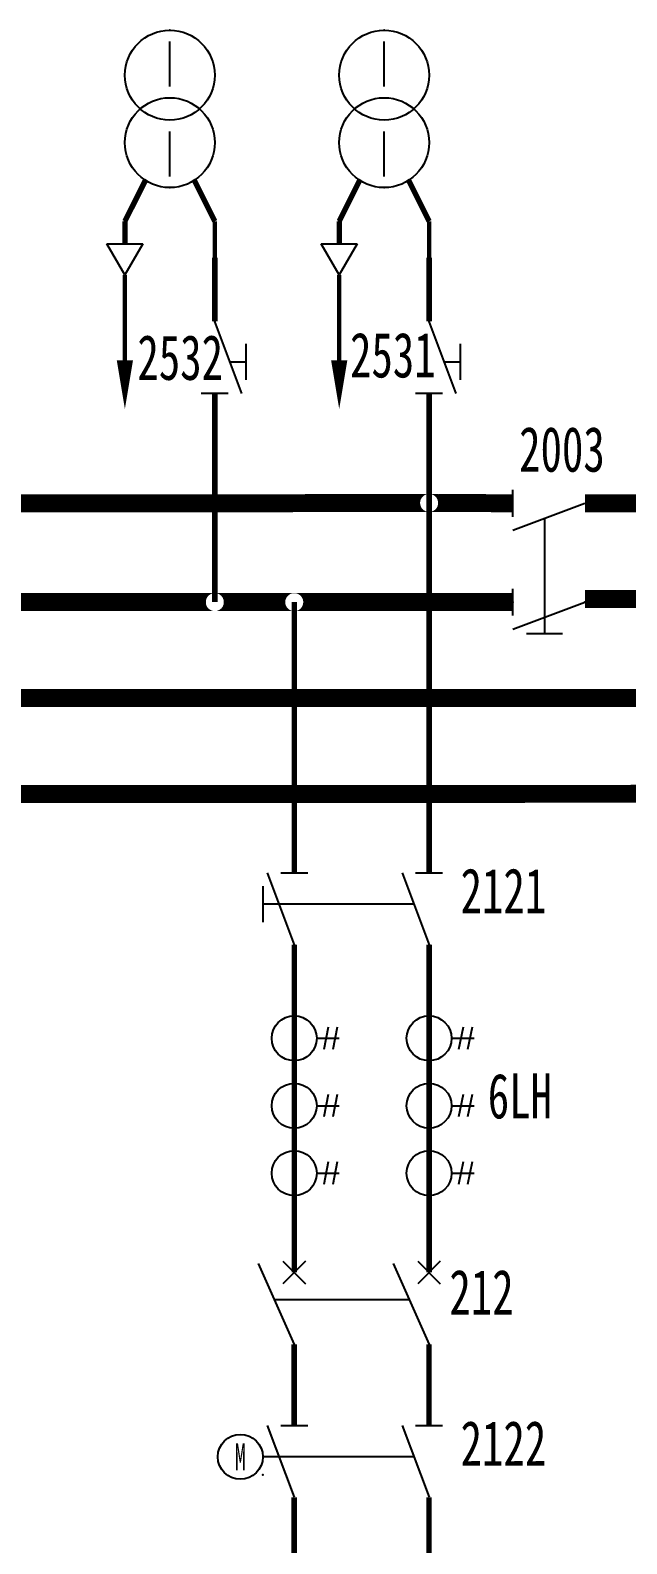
# Model space of a CAD drawing. Header units: millimetres. Extents: x 10667 to 23854, y -3427 to -2899.
# Drawn here: x 11768.4 to 11834.8, y -3257.1 to -3088.7 of the extents above; entities that cross this region are included whole.
import ezdxf
from ezdxf.enums import TextEntityAlignment as Align

# ---------------------------------------------------------------- set-up
doc = ezdxf.new("R2010")
doc.units = ezdxf.units.MM
doc.header["$LTSCALE"] = 10
doc.linetypes.add('DASHED', pattern=[11, 5, 0.5, 5, 0.5])
for name, color, linetype in [('BLOCK', 3, 'Continuous'), ('LINE', 7, 'Continuous'), ('PLINE', 1, 'Continuous'), ('TEXT', 2, 'Continuous'), ('设    备', 3, 'Continuous'), ('设备编号', 2, 'Continuous'), ('连 接 线', 1, 'Continuous')]:
    doc.layers.add(name, color=color, linetype=linetype)
doc.styles.add('HZ', font='SimSun.ttf', dxfattribs={"width": 0.7})

# ---------------------------------------------------------------- blocks, each defined once
blk = doc.blocks.new('$JT')
at = {"color": 3}
blk.add_lwpolyline([(0, 0, 1.8, 0, 0), (0, 5.41, 0, 0, 0)], format="xyseb", dxfattribs=at)
blk = doc.blocks.new('$SGK1')
at = {"layer": 'BLOCK'}
for p, q in [((-3, 0), (0, -8)), ((-1.5, 0), (1.5, 0))]:
    blk.add_line(p, q, dxfattribs=at)
at = {"layer": 'TEXT', "color": 3}
for p, q in [((-3.5, -1.5), (-3.5, -5.5)), ((-1.6875, -3.5), (-3.5, -3.5))]:
    blk.add_line(p, q, dxfattribs=at)
blk = doc.blocks.new('$LH')
at = {"color": 3}
for p, q in [((3.79, 1.25), (3.29, -1.25)), ((4.79, 1.25), (4.29, -1.25)), ((2.5, 0), (5, 0))]:
    blk.add_line(p, q, dxfattribs=at)
blk.add_circle((0, 0), 2.5, dxfattribs=at)

msp = doc.modelspace()

# ---------------------------------------------------------------- linework, layer by layer
at = {"color": 3}
msp.add_line((11825.61, -3143.03), (11825.61, -3154.03), dxfattribs=at)
at = {"layer": 'BLOCK'}
for p, q in [((11822.11, -3142.84), (11822.11, -3139.84)), ((11822.11, -3144.34), (11830.11, -3141.34)), ((11822.11, -3153.84), (11822.11, -3150.84)), ((11822.11, -3155.34), (11830.11, -3152.34))]:
    msp.add_line(p, q, dxfattribs=at)
for p in [(11822.11, -3152.34), (11830.11, -3152.34)]:
    msp.add_point(p, dxfattribs=at)
at = {"layer": 'PLINE', "const_width": 0.6}
for points in [[(11797.78, -3234.89), (11797.78, -3243.9)], [(11812.78, -3234.89), (11812.78, -3243.9)], [(11797.78, -3251.89), (11797.78, -3271.21)], [(11812.78, -3251.89), (11812.78, -3271.21)]]:
    msp.add_lwpolyline(points, dxfattribs=at)
at = {"layer": 'TEXT', "color": 3}
for p, q in [((11825.61, -3154.03), (11825.61, -3155.84)), ((11823.61, -3155.84), (11827.61, -3155.84)), ((11794.29, -3183.94), (11794.29, -3187.94)), ((11796.1, -3185.94), (11794.29, -3185.94))]:
    msp.add_line(p, q, dxfattribs=at)
at = {"layer": '设    备', "color": 3}
for p, q in [((11783.95, -3094.98), (11783.95, -3089.98)), ((11807.79, -3094.98), (11807.79, -3089.98)), ((11783.95, -3104.98), (11783.95, -3099.98)), ((11807.79, -3104.98), (11807.79, -3099.98)), ((11811.1, -3185.94), (11796.1, -3185.94)), ((11811.1, -3247.4), (11794.29, -3247.4))]:
    msp.add_line(p, q, dxfattribs=at)
at = {"layer": '设    备'}
for p, q in [((11794.79, -3182.44), (11797.79, -3190.44)), ((11796.29, -3182.44), (11799.29, -3182.44)), ((11809.79, -3182.44), (11812.79, -3190.44)), ((11811.29, -3182.44), (11814.29, -3182.44)), ((11793.78, -3225.89), (11797.78, -3234.89)), ((11799.03, -3225.64), (11796.53, -3228.14)), ((11796.53, -3225.64), (11799.03, -3228.14)), ((11808.78, -3225.89), (11812.78, -3234.89)), ((11811.53, -3225.64), (11814.03, -3228.14)), ((11814.03, -3225.64), (11811.53, -3228.14)), ((11795.56, -3229.89), (11810.56, -3229.89)), ((11794.79, -3243.9), (11797.79, -3251.9)), ((11796.29, -3243.9), (11799.29, -3243.9)), ((11809.79, -3243.9), (11812.79, -3251.9)), ((11811.29, -3243.9), (11814.29, -3243.9))]:
    msp.add_line(p, q, dxfattribs=at)
at = {"layer": '设    备', "const_width": 0.6}
for points in [[(11797.79, -3190.44), (11797.79, -3191.94)], [(11812.79, -3190.44), (11812.79, -3191.94)]]:
    msp.add_lwpolyline(points, dxfattribs=at)
at = {"layer": '设    备', "color": 3}
for centre in [(11783.95, -3093.73), (11807.79, -3093.73), (11783.95, -3101.23), (11807.79, -3101.23)]:
    msp.add_circle(centre, 5, dxfattribs=at)
at = {"layer": '设    备'}
msp.add_circle((11791.79, -3247.4), 2.5, dxfattribs=at)
at = {"layer": '设    备', "color": 3}
for p in [(11783.95, -3088.73), (11807.79, -3088.73), (11783.95, -3106.23), (11807.79, -3106.23)]:
    msp.add_point(p, dxfattribs=at)
at = {"layer": '设    备'}
for p in [(11788.95, -3121.12), (11812.79, -3121.12), (11788.95, -3129.12), (11812.79, -3129.12), (11797.79, -3182.44), (11812.79, -3182.44), (11797.79, -3190.44), (11812.79, -3190.44), (11797.78, -3226.89), (11812.78, -3226.89), (11797.79, -3243.9), (11812.79, -3243.9)]:
    msp.add_point(p, dxfattribs=at)
at = {"layer": '设    备', "color": 4}
msp.add_point((11794.29, -3249.39), dxfattribs=at)
at = {"layer": '连 接 线', "color": 3}
for p, q in [((11778.95, -3115.95), (11776.95, -3112.48)), ((11776.95, -3112.48), (11780.95, -3112.48)), ((11780.95, -3112.48), (11778.95, -3115.95)), ((11802.79, -3115.95), (11800.79, -3112.48)), ((11800.79, -3112.48), (11804.79, -3112.48)), ((11804.79, -3112.48), (11802.79, -3115.95))]:
    msp.add_line(p, q, dxfattribs=at)
for points, const_width in [([(11778.95, -3109.98), (11781.23, -3105.43)], 0.6), ([(11788.95, -3109.98), (11786.67, -3105.43)], 0.6), ([(11802.79, -3109.98), (11805.06, -3105.43)], 0.6), ([(11812.79, -3109.98), (11810.51, -3105.43)], 0.6), ([(11788.95, -3114.04), (11788.95, -3109.98)], 0.5), ([(11812.79, -3114.04), (11812.79, -3109.98)], 0.5)]:
    msp.add_lwpolyline(points, dxfattribs=dict(at, const_width=const_width))
at = {"layer": '连 接 线'}
for points, const_width in [([(11778.95, -3109.98), (11778.95, -3112.48)], 0.6), ([(11802.79, -3109.98), (11802.79, -3112.48)], 0.6), ([(11788.95, -3114.04), (11788.95, -3121.12)], 0.6), ([(11812.79, -3114.04), (11812.79, -3121.12)], 0.6), ([(11788.95, -3129.12), (11788.95, -3152.34)], 0.6), ([(11812.79, -3129.12), (11812.79, -3173.66)], 0.6), ([(11741.14, -3141.34), (11791.74, -3141.34)], 2), ([(11791.74, -3141.34), (11811.79, -3141.31)], 2), ([(11813.79, -3141.31), (11822.11, -3141.34)], 2), ([(11854.01, -3141.34), (11830.11, -3141.34)], 2), ([(11854.91, -3152), (11830.11, -3152)], 2), ([(11763.89, -3152.34), (11787.96, -3152.34)], 2), ([(11789.95, -3152.34), (11796.79, -3152.34)], 2), ([(11797.79, -3152.34), (11797.79, -3182.44)], 0.6), ([(11798.79, -3152.34), (11801.38, -3152.34)], 2), ([(11801.14, -3152.34), (11822.11, -3152.34)], 2), ([(11787.95, -3162.99), (11765.89, -3162.99)], 2), ([(11822.11, -3162.99), (11787.95, -3162.99)], 2), ([(11868.79, -3162.99), (11822.11, -3162.99)], 2), ([(11812.79, -3173.66), (11743.14, -3173.67)], 2), ([(11822.11, -3173.66), (11812.79, -3173.66)], 2), ([(11880.84, -3173.65), (11822.11, -3173.66)], 2), ([(11812.79, -3173.66), (11812.79, -3182.44)], 0.6), ([(11797.79, -3191.94), (11797.79, -3226.89)], 0.6), ([(11812.79, -3191.94), (11812.79, -3226.89)], 0.6)]:
    msp.add_lwpolyline(points, dxfattribs=dict(at, const_width=const_width))
at = {"layer": '连 接 线', "color": 6, "linetype": 'DASHED', "ltscale": 0.5, "const_width": 0.5}
for points in [[(11778.95, -3115.95), (11778.95, -3125.95)], [(11802.79, -3115.95), (11802.79, -3125.95)]]:
    msp.add_lwpolyline(points, dxfattribs=at)
at = {"layer": '连 接 线', "color": 3}
for p in [(11778.95, -3109.98), (11802.79, -3109.98)]:
    msp.add_point(p, dxfattribs=at)
at = {"layer": '连 接 线'}
for points in [[(11811.79, -3140.31), (11812.87, -3140.31), (11811.79, -3140.32), (11812.96, -3140.32)], [(11811.79, -3140.31), (11812.79, -3140.31), (11811.79, -3140.31), (11812.87, -3140.31)], [(11811.79, -3140.31), (11812.7, -3140.31), (11811.79, -3140.31), (11812.79, -3140.31)], [(11811.79, -3140.32), (11812.61, -3140.32), (11811.79, -3140.31), (11812.7, -3140.31)], [(11811.79, -3140.34), (11812.53, -3140.34), (11811.79, -3140.32), (11812.61, -3140.32)], [(11811.79, -3140.37), (11812.44, -3140.37), (11811.79, -3140.34), (11812.53, -3140.34)], [(11811.79, -3140.4), (11812.36, -3140.4), (11811.79, -3140.37), (11812.44, -3140.37)], [(11811.79, -3140.44), (11812.29, -3140.44), (11811.79, -3140.4), (11812.36, -3140.4)], [(11811.79, -3140.49), (11812.21, -3140.49), (11811.79, -3140.44), (11812.29, -3140.44)], [(11811.79, -3140.54), (11812.14, -3140.54), (11811.79, -3140.49), (11812.21, -3140.49)], [(11811.79, -3140.6), (11812.08, -3140.6), (11811.79, -3140.54), (11812.14, -3140.54)], [(11811.79, -3140.66), (11812.02, -3140.66), (11811.79, -3140.6), (11812.08, -3140.6)], [(11811.79, -3140.73), (11811.97, -3140.73), (11811.79, -3140.66), (11812.02, -3140.66)], [(11811.79, -3140.81), (11811.92, -3140.81), (11811.79, -3140.73), (11811.97, -3140.73)], [(11811.79, -3140.88), (11811.88, -3140.88), (11811.79, -3140.81), (11811.92, -3140.81)], [(11811.79, -3140.96), (11811.85, -3140.96), (11811.79, -3140.88), (11811.88, -3140.88)], [(11811.79, -3141.05), (11811.82, -3141.05), (11811.79, -3140.96), (11811.85, -3140.96)], [(11811.79, -3141.13), (11811.8, -3141.13), (11811.79, -3141.05), (11811.82, -3141.05)], [(11812.87, -3140.31), (11813.79, -3140.31), (11812.79, -3140.31), (11813.79, -3140.31)], [(11812.96, -3140.32), (11813.79, -3140.32), (11812.87, -3140.31), (11813.79, -3140.31)], [(11813.05, -3140.34), (11813.79, -3140.34), (11812.96, -3140.32), (11813.79, -3140.32)], [(11813.13, -3140.37), (11813.79, -3140.37), (11813.05, -3140.34), (11813.79, -3140.34)], [(11813.21, -3140.4), (11813.79, -3140.4), (11813.13, -3140.37), (11813.79, -3140.37)], [(11813.29, -3140.44), (11813.79, -3140.44), (11813.21, -3140.4), (11813.79, -3140.4)], [(11813.36, -3140.49), (11813.79, -3140.49), (11813.29, -3140.44), (11813.79, -3140.44)], [(11813.43, -3140.54), (11813.79, -3140.54), (11813.36, -3140.49), (11813.79, -3140.49)], [(11813.49, -3140.6), (11813.79, -3140.6), (11813.43, -3140.54), (11813.79, -3140.54)], [(11813.55, -3140.66), (11813.79, -3140.66), (11813.49, -3140.6), (11813.79, -3140.6)], [(11813.61, -3140.73), (11813.79, -3140.73), (11813.55, -3140.66), (11813.79, -3140.66)], [(11813.65, -3140.81), (11813.79, -3140.81), (11813.61, -3140.73), (11813.79, -3140.73)], [(11813.69, -3140.88), (11813.79, -3140.88), (11813.65, -3140.81), (11813.79, -3140.81)], [(11813.73, -3140.96), (11813.79, -3140.96), (11813.69, -3140.88), (11813.79, -3140.88)], [(11813.75, -3141.05), (11813.79, -3141.05), (11813.73, -3140.96), (11813.79, -3140.96)], [(11813.77, -3141.13), (11813.79, -3141.13), (11813.75, -3141.05), (11813.79, -3141.05)], [(11811.79, -3141.22), (11811.79, -3141.22), (11811.79, -3141.13), (11811.8, -3141.13)], [(11811.79, -3141.39), (11811.79, -3141.39), (11811.79, -3141.48), (11811.8, -3141.48)], [(11811.79, -3141.48), (11811.8, -3141.48), (11811.79, -3141.56), (11811.82, -3141.56)], [(11811.79, -3141.56), (11811.82, -3141.56), (11811.79, -3141.65), (11811.85, -3141.65)], [(11811.79, -3141.65), (11811.85, -3141.65), (11811.79, -3141.73), (11811.88, -3141.73)], [(11811.79, -3141.73), (11811.88, -3141.73), (11811.79, -3141.81), (11811.92, -3141.81)], [(11811.79, -3141.81), (11811.92, -3141.81), (11811.79, -3141.88), (11811.97, -3141.88)], [(11811.79, -3141.88), (11811.97, -3141.88), (11811.79, -3141.95), (11812.02, -3141.95)], [(11811.79, -3141.95), (11812.02, -3141.95), (11811.79, -3142.01), (11812.08, -3142.01)], [(11811.79, -3142.01), (11812.08, -3142.01), (11811.79, -3142.07), (11812.14, -3142.07)], [(11811.79, -3142.07), (11812.14, -3142.07), (11811.79, -3142.13), (11812.21, -3142.13)], [(11811.79, -3142.13), (11812.21, -3142.13), (11811.79, -3142.17), (11812.29, -3142.17)], [(11811.79, -3142.17), (11812.29, -3142.17), (11811.79, -3142.21), (11812.36, -3142.21)], [(11811.79, -3142.21), (11812.36, -3142.21), (11811.79, -3142.25), (11812.44, -3142.25)], [(11811.79, -3142.25), (11812.44, -3142.25), (11811.79, -3142.27), (11812.53, -3142.27)], [(11811.79, -3142.27), (11812.53, -3142.27), (11811.79, -3142.29), (11812.61, -3142.29)], [(11811.79, -3142.29), (11812.61, -3142.29), (11811.79, -3142.3), (11812.7, -3142.3)], [(11811.79, -3142.3), (11812.7, -3142.3), (11811.79, -3142.31), (11812.79, -3142.31)], [(11812.79, -3142.31), (11813.79, -3142.31), (11812.87, -3142.3), (11813.79, -3142.3)], [(11812.87, -3142.3), (11813.79, -3142.3), (11812.96, -3142.29), (11813.79, -3142.29)], [(11812.96, -3142.29), (11813.79, -3142.29), (11813.05, -3142.27), (11813.79, -3142.27)], [(11813.05, -3142.27), (11813.79, -3142.27), (11813.13, -3142.25), (11813.79, -3142.25)], [(11813.13, -3142.25), (11813.79, -3142.25), (11813.21, -3142.21), (11813.79, -3142.21)], [(11813.21, -3142.21), (11813.79, -3142.21), (11813.29, -3142.17), (11813.79, -3142.17)], [(11813.29, -3142.17), (11813.79, -3142.17), (11813.36, -3142.13), (11813.79, -3142.13)], [(11813.36, -3142.13), (11813.79, -3142.13), (11813.43, -3142.07), (11813.79, -3142.07)], [(11813.43, -3142.07), (11813.79, -3142.07), (11813.49, -3142.01), (11813.79, -3142.01)], [(11813.49, -3142.01), (11813.79, -3142.01), (11813.55, -3141.95), (11813.79, -3141.95)], [(11813.55, -3141.95), (11813.79, -3141.95), (11813.61, -3141.88), (11813.79, -3141.88)], [(11813.61, -3141.88), (11813.79, -3141.88), (11813.65, -3141.81), (11813.79, -3141.81)], [(11813.65, -3141.81), (11813.79, -3141.81), (11813.69, -3141.73), (11813.79, -3141.73)], [(11813.69, -3141.73), (11813.79, -3141.73), (11813.73, -3141.65), (11813.79, -3141.65)], [(11813.73, -3141.65), (11813.79, -3141.65), (11813.75, -3141.56), (11813.79, -3141.56)], [(11813.75, -3141.56), (11813.79, -3141.56), (11813.77, -3141.48), (11813.79, -3141.48)], [(11813.78, -3141.22), (11813.79, -3141.22), (11813.77, -3141.13), (11813.79, -3141.13)], [(11813.77, -3141.48), (11813.79, -3141.48), (11813.78, -3141.39), (11813.79, -3141.39)], [(11813.79, -3141.31), (11813.79, -3141.31), (11813.78, -3141.22), (11813.79, -3141.22)], [(11813.78, -3141.39), (11813.79, -3141.39), (11813.79, -3141.31)], [(11787.95, -3151.34), (11789.04, -3151.34), (11787.95, -3151.35), (11789.12, -3151.35)], [(11787.95, -3151.34), (11788.95, -3151.34), (11787.95, -3151.34), (11789.04, -3151.34)], [(11787.95, -3151.34), (11788.86, -3151.34), (11787.95, -3151.34), (11788.95, -3151.34)], [(11787.95, -3151.35), (11788.78, -3151.35), (11787.95, -3151.34), (11788.86, -3151.34)], [(11787.95, -3151.37), (11788.69, -3151.37), (11787.95, -3151.35), (11788.78, -3151.35)], [(11787.95, -3151.4), (11788.61, -3151.4), (11787.95, -3151.37), (11788.69, -3151.37)], [(11787.95, -3151.43), (11788.53, -3151.43), (11787.95, -3151.4), (11788.61, -3151.4)], [(11787.95, -3151.47), (11788.45, -3151.47), (11787.95, -3151.43), (11788.53, -3151.43)], [(11787.95, -3151.52), (11788.38, -3151.52), (11787.95, -3151.47), (11788.45, -3151.47)], [(11787.95, -3151.57), (11788.31, -3151.57), (11787.95, -3151.52), (11788.38, -3151.52)], [(11787.95, -3151.63), (11788.24, -3151.63), (11787.95, -3151.57), (11788.31, -3151.57)], [(11787.95, -3151.7), (11788.18, -3151.7), (11787.95, -3151.63), (11788.24, -3151.63)], [(11787.95, -3151.77), (11788.13, -3151.77), (11787.95, -3151.7), (11788.18, -3151.7)], [(11787.95, -3151.84), (11788.08, -3151.84), (11787.95, -3151.77), (11788.13, -3151.77)], [(11787.95, -3151.92), (11788.04, -3151.92), (11787.95, -3151.84), (11788.08, -3151.84)], [(11787.95, -3152), (11788.01, -3152), (11787.95, -3151.92), (11788.04, -3151.92)], [(11787.95, -3152.08), (11787.98, -3152.08), (11787.95, -3152), (11788.01, -3152)], [(11787.95, -3152.16), (11787.97, -3152.16), (11787.95, -3152.08), (11787.98, -3152.08)], [(11787.95, -3152.25), (11787.95, -3152.25), (11787.95, -3152.16), (11787.97, -3152.16)], [(11787.95, -3152.43), (11787.95, -3152.43), (11787.95, -3152.51), (11787.97, -3152.51)], [(11787.95, -3152.51), (11787.97, -3152.51), (11787.95, -3152.6), (11787.98, -3152.6)], [(11787.95, -3152.6), (11787.98, -3152.6), (11787.95, -3152.68), (11788.01, -3152.68)], [(11787.95, -3152.68), (11788.01, -3152.68), (11787.95, -3152.76), (11788.04, -3152.76)], [(11787.95, -3152.76), (11788.04, -3152.76), (11787.95, -3152.84), (11788.08, -3152.84)], [(11789.04, -3151.34), (11789.95, -3151.34), (11788.95, -3151.34), (11789.95, -3151.34)], [(11789.12, -3151.35), (11789.95, -3151.35), (11789.04, -3151.34), (11789.95, -3151.34)], [(11789.21, -3151.37), (11789.95, -3151.37), (11789.12, -3151.35), (11789.95, -3151.35)], [(11789.29, -3151.4), (11789.95, -3151.4), (11789.21, -3151.37), (11789.95, -3151.37)], [(11789.37, -3151.43), (11789.95, -3151.43), (11789.29, -3151.4), (11789.95, -3151.4)], [(11789.45, -3151.47), (11789.95, -3151.47), (11789.37, -3151.43), (11789.95, -3151.43)], [(11789.52, -3151.52), (11789.95, -3151.52), (11789.45, -3151.47), (11789.95, -3151.47)], [(11789.59, -3151.57), (11789.95, -3151.57), (11789.52, -3151.52), (11789.95, -3151.52)], [(11789.66, -3151.63), (11789.95, -3151.63), (11789.59, -3151.57), (11789.95, -3151.57)], [(11789.72, -3151.7), (11789.95, -3151.7), (11789.66, -3151.63), (11789.95, -3151.63)], [(11789.77, -3151.77), (11789.95, -3151.77), (11789.72, -3151.7), (11789.95, -3151.7)], [(11789.82, -3151.84), (11789.95, -3151.84), (11789.77, -3151.77), (11789.95, -3151.77)], [(11789.86, -3151.92), (11789.95, -3151.92), (11789.82, -3151.84), (11789.95, -3151.84)], [(11789.82, -3152.84), (11789.95, -3152.84), (11789.86, -3152.76), (11789.95, -3152.76)], [(11789.89, -3152), (11789.95, -3152), (11789.86, -3151.92), (11789.95, -3151.92)], [(11789.86, -3152.76), (11789.95, -3152.76), (11789.89, -3152.68), (11789.95, -3152.68)], [(11789.92, -3152.08), (11789.95, -3152.08), (11789.89, -3152), (11789.95, -3152)], [(11789.89, -3152.68), (11789.95, -3152.68), (11789.92, -3152.6), (11789.95, -3152.6)], [(11789.94, -3152.16), (11789.95, -3152.16), (11789.92, -3152.08), (11789.95, -3152.08)], [(11789.92, -3152.6), (11789.95, -3152.6), (11789.94, -3152.51), (11789.95, -3152.51)], [(11789.95, -3152.25), (11789.95, -3152.25), (11789.94, -3152.16), (11789.95, -3152.16)], [(11789.95, -3152.43), (11789.95, -3152.43), (11789.95, -3152.34)], [(11796.79, -3151.34), (11797.87, -3151.34), (11796.79, -3151.35), (11797.96, -3151.35)], [(11796.79, -3151.34), (11797.79, -3151.34), (11796.79, -3151.34), (11797.87, -3151.34)], [(11796.79, -3151.34), (11797.7, -3151.34), (11796.79, -3151.34), (11797.79, -3151.34)], [(11796.79, -3151.35), (11797.61, -3151.35), (11796.79, -3151.34), (11797.7, -3151.34)], [(11796.79, -3151.37), (11797.53, -3151.37), (11796.79, -3151.35), (11797.61, -3151.35)], [(11796.79, -3151.4), (11797.44, -3151.4), (11796.79, -3151.37), (11797.53, -3151.37)], [(11796.79, -3151.43), (11797.36, -3151.43), (11796.79, -3151.4), (11797.44, -3151.4)], [(11796.79, -3151.47), (11797.29, -3151.47), (11796.79, -3151.43), (11797.36, -3151.43)], [(11796.79, -3151.52), (11797.21, -3151.52), (11796.79, -3151.47), (11797.29, -3151.47)], [(11796.79, -3151.57), (11797.14, -3151.57), (11796.79, -3151.52), (11797.21, -3151.52)], [(11796.79, -3151.63), (11797.08, -3151.63), (11796.79, -3151.57), (11797.14, -3151.57)], [(11796.79, -3151.7), (11797.02, -3151.7), (11796.79, -3151.63), (11797.08, -3151.63)], [(11796.79, -3151.77), (11796.97, -3151.77), (11796.79, -3151.7), (11797.02, -3151.7)], [(11796.79, -3151.84), (11796.92, -3151.84), (11796.79, -3151.77), (11796.97, -3151.77)], [(11796.79, -3151.92), (11796.88, -3151.92), (11796.79, -3151.84), (11796.92, -3151.84)], [(11796.79, -3152), (11796.85, -3152), (11796.79, -3151.92), (11796.88, -3151.92)], [(11796.79, -3152.08), (11796.82, -3152.08), (11796.79, -3152), (11796.85, -3152)], [(11796.79, -3152.16), (11796.8, -3152.16), (11796.79, -3152.08), (11796.82, -3152.08)], [(11796.79, -3152.25), (11796.79, -3152.25), (11796.79, -3152.16), (11796.8, -3152.16)], [(11796.79, -3152.43), (11796.79, -3152.43), (11796.79, -3152.51), (11796.8, -3152.51)], [(11796.79, -3152.51), (11796.8, -3152.51), (11796.79, -3152.6), (11796.82, -3152.6)], [(11796.79, -3152.6), (11796.82, -3152.6), (11796.79, -3152.68), (11796.85, -3152.68)], [(11796.79, -3152.68), (11796.85, -3152.68), (11796.79, -3152.76), (11796.88, -3152.76)], [(11796.79, -3152.76), (11796.88, -3152.76), (11796.79, -3152.84), (11796.92, -3152.84)], [(11797.87, -3151.34), (11798.79, -3151.34), (11797.79, -3151.34), (11798.79, -3151.34)], [(11797.96, -3151.35), (11798.79, -3151.35), (11797.87, -3151.34), (11798.79, -3151.34)], [(11798.05, -3151.37), (11798.79, -3151.37), (11797.96, -3151.35), (11798.79, -3151.35)], [(11798.13, -3151.4), (11798.79, -3151.4), (11798.05, -3151.37), (11798.79, -3151.37)], [(11798.21, -3151.43), (11798.79, -3151.43), (11798.13, -3151.4), (11798.79, -3151.4)], [(11798.29, -3151.47), (11798.79, -3151.47), (11798.21, -3151.43), (11798.79, -3151.43)], [(11798.36, -3151.52), (11798.79, -3151.52), (11798.29, -3151.47), (11798.79, -3151.47)], [(11798.43, -3151.57), (11798.79, -3151.57), (11798.36, -3151.52), (11798.79, -3151.52)], [(11798.49, -3151.63), (11798.79, -3151.63), (11798.43, -3151.57), (11798.79, -3151.57)], [(11798.55, -3151.7), (11798.79, -3151.7), (11798.49, -3151.63), (11798.79, -3151.63)], [(11798.61, -3151.77), (11798.79, -3151.77), (11798.55, -3151.7), (11798.79, -3151.7)], [(11798.65, -3151.84), (11798.79, -3151.84), (11798.61, -3151.77), (11798.79, -3151.77)], [(11798.69, -3151.92), (11798.79, -3151.92), (11798.65, -3151.84), (11798.79, -3151.84)], [(11798.65, -3152.84), (11798.79, -3152.84), (11798.69, -3152.76), (11798.79, -3152.76)], [(11798.73, -3152), (11798.79, -3152), (11798.69, -3151.92), (11798.79, -3151.92)], [(11798.69, -3152.76), (11798.79, -3152.76), (11798.73, -3152.68), (11798.79, -3152.68)], [(11798.75, -3152.08), (11798.79, -3152.08), (11798.73, -3152), (11798.79, -3152)], [(11798.73, -3152.68), (11798.79, -3152.68), (11798.75, -3152.6), (11798.79, -3152.6)], [(11798.77, -3152.16), (11798.79, -3152.16), (11798.75, -3152.08), (11798.79, -3152.08)], [(11798.75, -3152.6), (11798.79, -3152.6), (11798.77, -3152.51), (11798.79, -3152.51)], [(11798.78, -3152.25), (11798.79, -3152.25), (11798.77, -3152.16), (11798.79, -3152.16)], [(11798.77, -3152.51), (11798.79, -3152.51), (11798.78, -3152.43), (11798.79, -3152.43)], [(11798.79, -3152.34), (11798.79, -3152.34), (11798.78, -3152.25), (11798.79, -3152.25)], [(11798.78, -3152.43), (11798.79, -3152.43), (11798.79, -3152.34)], [(11787.95, -3152.84), (11788.08, -3152.84), (11787.95, -3152.91), (11788.13, -3152.91)], [(11787.95, -3152.91), (11788.13, -3152.91), (11787.95, -3152.98), (11788.18, -3152.98)], [(11787.95, -3152.98), (11788.18, -3152.98), (11787.95, -3153.05), (11788.24, -3153.05)], [(11787.95, -3153.05), (11788.24, -3153.05), (11787.95, -3153.1), (11788.31, -3153.1)], [(11787.95, -3153.1), (11788.31, -3153.1), (11787.95, -3153.16), (11788.38, -3153.16)], [(11787.95, -3153.16), (11788.38, -3153.16), (11787.95, -3153.2), (11788.45, -3153.2)], [(11787.95, -3153.2), (11788.45, -3153.2), (11787.95, -3153.24), (11788.53, -3153.24)], [(11787.95, -3153.24), (11788.53, -3153.24), (11787.95, -3153.28), (11788.61, -3153.28)], [(11787.95, -3153.28), (11788.61, -3153.28), (11787.95, -3153.3), (11788.69, -3153.3)], [(11787.95, -3153.3), (11788.69, -3153.3), (11787.95, -3153.32), (11788.78, -3153.32)], [(11787.95, -3153.32), (11788.78, -3153.32), (11787.95, -3153.33), (11788.86, -3153.33)], [(11787.95, -3153.33), (11788.86, -3153.33), (11787.95, -3153.34), (11788.95, -3153.34)], [(11788.95, -3153.34), (11789.95, -3153.34), (11789.04, -3153.33), (11789.95, -3153.33)], [(11789.04, -3153.33), (11789.95, -3153.33), (11789.12, -3153.32), (11789.95, -3153.32)], [(11789.12, -3153.32), (11789.95, -3153.32), (11789.21, -3153.3), (11789.95, -3153.3)], [(11789.21, -3153.3), (11789.95, -3153.3), (11789.29, -3153.28), (11789.95, -3153.28)], [(11789.29, -3153.28), (11789.95, -3153.28), (11789.37, -3153.24), (11789.95, -3153.24)], [(11789.37, -3153.24), (11789.95, -3153.24), (11789.45, -3153.2), (11789.95, -3153.2)], [(11789.45, -3153.2), (11789.95, -3153.2), (11789.52, -3153.16), (11789.95, -3153.16)], [(11789.52, -3153.16), (11789.95, -3153.16), (11789.59, -3153.1), (11789.95, -3153.1)], [(11789.59, -3153.1), (11789.95, -3153.1), (11789.66, -3153.05), (11789.95, -3153.05)], [(11789.66, -3153.05), (11789.95, -3153.05), (11789.72, -3152.98), (11789.95, -3152.98)], [(11789.72, -3152.98), (11789.95, -3152.98), (11789.77, -3152.91), (11789.95, -3152.91)], [(11789.77, -3152.91), (11789.95, -3152.91), (11789.82, -3152.84), (11789.95, -3152.84)], [(11796.79, -3152.84), (11796.92, -3152.84), (11796.79, -3152.91), (11796.97, -3152.91)], [(11796.79, -3152.91), (11796.97, -3152.91), (11796.79, -3152.98), (11797.02, -3152.98)], [(11796.79, -3152.98), (11797.02, -3152.98), (11796.79, -3153.05), (11797.08, -3153.05)], [(11796.79, -3153.05), (11797.08, -3153.05), (11796.79, -3153.1), (11797.14, -3153.1)], [(11796.79, -3153.1), (11797.14, -3153.1), (11796.79, -3153.16), (11797.21, -3153.16)], [(11796.79, -3153.16), (11797.21, -3153.16), (11796.79, -3153.2), (11797.29, -3153.2)], [(11796.79, -3153.2), (11797.29, -3153.2), (11796.79, -3153.24), (11797.36, -3153.24)], [(11796.79, -3153.24), (11797.36, -3153.24), (11796.79, -3153.28), (11797.44, -3153.28)], [(11796.79, -3153.28), (11797.44, -3153.28), (11796.79, -3153.3), (11797.53, -3153.3)], [(11796.79, -3153.3), (11797.53, -3153.3), (11796.79, -3153.32), (11797.61, -3153.32)], [(11796.79, -3153.32), (11797.61, -3153.32), (11796.79, -3153.33), (11797.7, -3153.33)], [(11796.79, -3153.33), (11797.7, -3153.33), (11796.79, -3153.34), (11797.79, -3153.34)], [(11797.79, -3153.34), (11798.79, -3153.34), (11797.87, -3153.33), (11798.79, -3153.33)], [(11797.87, -3153.33), (11798.79, -3153.33), (11797.96, -3153.32), (11798.79, -3153.32)], [(11797.96, -3153.32), (11798.79, -3153.32), (11798.05, -3153.3), (11798.79, -3153.3)], [(11798.05, -3153.3), (11798.79, -3153.3), (11798.13, -3153.28), (11798.79, -3153.28)], [(11798.13, -3153.28), (11798.79, -3153.28), (11798.21, -3153.24), (11798.79, -3153.24)], [(11798.21, -3153.24), (11798.79, -3153.24), (11798.29, -3153.2), (11798.79, -3153.2)], [(11798.29, -3153.2), (11798.79, -3153.2), (11798.36, -3153.16), (11798.79, -3153.16)], [(11798.36, -3153.16), (11798.79, -3153.16), (11798.43, -3153.1), (11798.79, -3153.1)], [(11798.43, -3153.1), (11798.79, -3153.1), (11798.49, -3153.05), (11798.79, -3153.05)], [(11798.49, -3153.05), (11798.79, -3153.05), (11798.55, -3152.98), (11798.79, -3152.98)], [(11798.55, -3152.98), (11798.79, -3152.98), (11798.61, -3152.91), (11798.79, -3152.91)], [(11798.61, -3152.91), (11798.79, -3152.91), (11798.65, -3152.84), (11798.79, -3152.84)]]:
    msp.add_solid(points, dxfattribs=at)

# ---------------------------------------------------------------- block references
at = {"layer": 'BLOCK'}
for p in [(11797.78, -3200.85), (11812.78, -3200.85), (11797.78, -3208.35), (11812.78, -3208.35), (11797.78, -3215.85), (11812.78, -3215.85)]:
    msp.add_blockref('$LH', p, dxfattribs=at)
at = {"layer": 'LINE', "rotation": 180}
for p in [(11788.95, -3129.12), (11812.79, -3129.12)]:
    msp.add_blockref('$SGK1', p, dxfattribs=at)
at = {"layer": '连 接 线', "color": 3, "rotation": 180}
for p in [(11778.95, -3125.45), (11802.79, -3125.45)]:
    msp.add_blockref('$JT', p, dxfattribs=at)

# ---------------------------------------------------------------- texts
at = {"layer": '设    备', "style": 'HZ', "width": 0.62}
msp.add_text('M', height=3, dxfattribs=at).set_placement((11791.79, -3247.4), align=Align.MIDDLE)
at = {"layer": '设备编号', "color": 6, "style": 'HZ', "width": 0.7}
for s, p in [('2531', (11803.99, -3127.35)), ('2532', (11780.34, -3127.62)), ('2003', (11822.8, -3137.83)), ('2121', (11816.29, -3186.94)), ('6LH', (11819.31, -3209.76)), ('212', (11815.04, -3231.58)), ('2122', (11816.29, -3248.4))]:
    msp.add_text(s, height=5, dxfattribs=at).set_placement(p)

doc.saveas('drawing.dxf')
